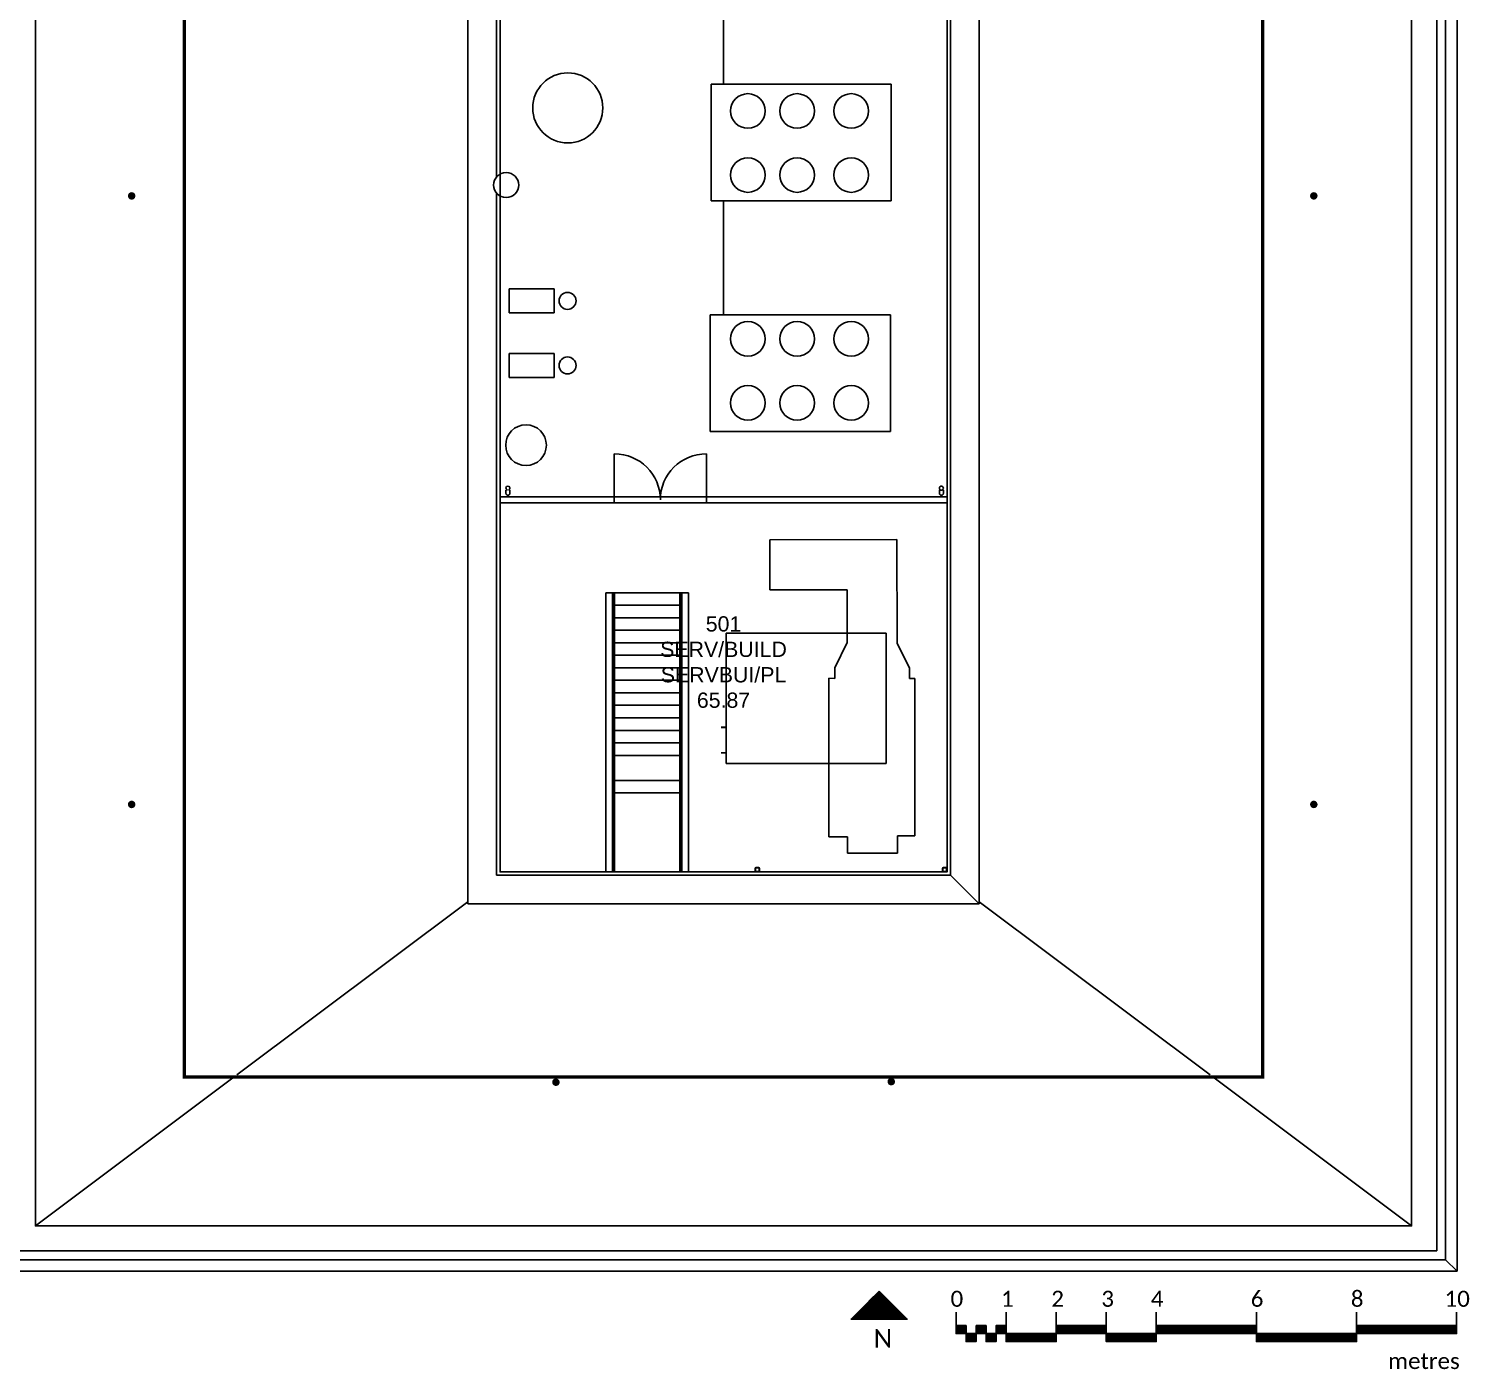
# Model space of a CAD drawing. Extents: x 7666 to 51033, y -178 to 56926.
# Drawn here: x 22253 to 51033, y -178 to 26605 of the extents above; entities that cross this region are included whole.
import ezdxf

# ---------------------------------------------------------------- set-up
doc = ezdxf.new("R2010")
doc.units = 0
doc.header["$LTSCALE"] = 2400
doc.header["$MEASUREMENT"] = 0
doc.linetypes.add('DASHED2', pattern=[0.375, 0.25, -0.125])
for name, color, linetype in [('A-Column__Concrete', 7, 'CONTINUOUS'), ('A-Door', 252, 'CONTINUOUS'), ('A-Equipment', 252, 'CONTINUOUS'), ('A-Fall Prev__Guard Rail', 170, 'CONTINUOUS'), ('A-Roof', 7, 'CONTINUOUS'), ('A-Scale-North', 7, 'CONTINUOUS'), ('A-Stairs', 7, 'CONTINUOUS'), ('A-Wall__Brick', 7, 'CONTINUOUS'), ('GROS$', 7, 'CONTINUOUS'), ('RM$', 7, 'CONTINUOUS'), ('RM$TXT', 4, 'CONTINUOUS')]:
    doc.layers.add(name, color=color, linetype=linetype)
doc.layers.add('A-Fall Prev__Anchor Point', color=7, linetype='CONTINUOUS', true_color=0xff1f1f)
doc.styles.add('Arial', font='arial.ttf')
doc.styles.add('ROMANT', font='ROMANS')

# ---------------------------------------------------------------- blocks, each defined once
blk = doc.blocks.new('A$C0be1a1f3')
at = {"layer": 'A-Scale-North'}
for p, q in [((0, -425), (0, 0)), ((1000, -584), (1000, 0)), ((0, -271), (5, -266)), ((0, -284), (18, -266)), ((0, -296), (30, -266)), ((0, -308), (42, -266)), ((0, -321), (55, -266)), ((0, -333), (67, -266)), ((0, -346), (80, -266)), ((0, -358), (92, -266)), ((0, -370), (104, -266)), ((0, -383), (117, -266)), ((0, -395), (129, -266)), ((0, -407), (141, -266)), ((0, -420), (154, -266)), ((7, -425), (166, -266)), ((19, -425), (179, -266)), ((32, -425), (191, -266)), ((44, -425), (200, -269)), ((57, -425), (200, -282)), ((400, -267), (401, -266)), ((400, -280), (414, -266)), ((400, -292), (426, -266)), ((400, -304), (438, -266)), ((400, -317), (451, -266)), ((400, -329), (463, -266)), ((400, -342), (476, -266)), ((400, -354), (488, -266)), ((400, -366), (500, -266)), ((400, -379), (513, -266)), ((400, -391), (525, -266)), ((400, -403), (537, -266)), ((400, -416), (550, -266)), ((403, -425), (562, -266)), ((415, -425), (575, -266)), ((428, -425), (587, -266)), ((440, -425), (599, -266)), ((453, -425), (600, -278)), ((800, -276), (810, -266)), ((800, -288), (822, -266)), ((800, -300), (834, -266)), ((800, -313), (847, -266)), ((800, -325), (859, -266)), ((800, -337), (872, -266)), ((800, -350), (884, -266)), ((800, -362), (896, -266)), ((800, -375), (909, -266)), ((800, -387), (921, -266)), ((800, -399), (933, -266)), ((800, -412), (946, -266)), ((800, -424), (958, -266)), ((811, -425), (971, -266)), ((824, -425), (983, -266)), ((836, -425), (995, -266)), ((849, -425), (1000, -274)), ((861, -425), (1000, -286)), ((2000, -584), (2000, 0)), ((2000, -276), (2010, -266)), ((2000, -288), (2022, -266)), ((2000, -301), (2035, -266)), ((2000, -313), (2047, -266)), ((2000, -325), (2059, -266)), ((2000, -338), (2072, -266)), ((2000, -350), (2084, -266)), ((2000, -363), (2097, -266)), ((2000, -375), (2109, -266)), ((2000, -387), (2121, -266)), ((2000, -400), (2134, -266)), ((2000, -412), (2146, -266)), ((2000, -424), (2158, -266)), ((2012, -425), (2171, -266)), ((2024, -425), (2183, -266)), ((2036, -425), (2196, -266)), ((2049, -425), (2208, -266)), ((2061, -425), (2220, -266)), ((2074, -425), (2233, -266)), ((2086, -425), (2245, -266)), ((2098, -425), (2257, -266)), ((2111, -425), (2270, -266)), ((2123, -425), (2282, -266)), ((2135, -425), (2295, -266)), ((2148, -425), (2307, -266)), ((2160, -425), (2319, -266)), ((2173, -425), (2332, -266)), ((2185, -425), (2344, -266)), ((2197, -425), (2356, -266)), ((2210, -425), (2369, -266)), ((2222, -425), (2381, -266)), ((2234, -425), (2394, -266)), ((2247, -425), (2406, -266)), ((2259, -425), (2418, -266)), ((2272, -425), (2431, -266)), ((2284, -425), (2443, -266)), ((2296, -425), (2455, -266)), ((2309, -425), (2468, -266)), ((2321, -425), (2480, -266)), ((2333, -425), (2493, -266)), ((2346, -425), (2505, -266)), ((2358, -425), (2517, -266)), ((2371, -425), (2530, -266)), ((2383, -425), (2542, -266)), ((2395, -425), (2554, -266)), ((2408, -425), (2567, -266)), ((2420, -425), (2579, -266)), ((2432, -425), (2592, -266)), ((2445, -425), (2604, -266)), ((2457, -425), (2616, -266)), ((2470, -425), (2629, -266)), ((2482, -425), (2641, -266)), ((2494, -425), (2653, -266)), ((2507, -425), (2666, -266)), ((2519, -425), (2678, -266)), ((2531, -425), (2691, -266)), ((2544, -425), (2703, -266)), ((2556, -425), (2715, -266)), ((2569, -425), (2728, -266)), ((2581, -425), (2740, -266)), ((2593, -425), (2752, -266)), ((2606, -425), (2765, -266)), ((2618, -425), (2777, -266)), ((2630, -425), (2790, -266)), ((2643, -425), (2802, -266)), ((2655, -425), (2814, -266)), ((2668, -425), (2827, -266)), ((2680, -425), (2839, -266)), ((2692, -425), (2851, -266)), ((2705, -425), (2864, -266)), ((2717, -425), (2876, -266)), ((2729, -425), (2889, -266)), ((2742, -425), (2901, -266)), ((2754, -425), (2913, -266)), ((2767, -425), (2926, -266)), ((2779, -425), (2938, -266)), ((2791, -425), (2950, -266)), ((2804, -425), (2963, -266)), ((2816, -425), (2975, -266)), ((2828, -425), (2988, -266)), ((2841, -425), (3000, -266)), ((2853, -425), (3000, -278)), ((3000, -584), (3000, 0)), ((4000, -584), (4000, 0)), ((4000, -268), (4002, -266)), ((4000, -281), (4015, -266)), ((4000, -293), (4027, -266)), ((4000, -305), (4039, -266)), ((4000, -318), (4052, -266)), ((4000, -330), (4064, -266)), ((4000, -342), (4076, -266)), ((4000, -355), (4089, -266)), ((4000, -367), (4101, -266)), ((4000, -380), (4114, -266)), ((4000, -392), (4126, -266)), ((4000, -404), (4138, -266)), ((4000, -417), (4151, -266)), ((4004, -425), (4163, -266)), ((4016, -425), (4175, -266)), ((4029, -425), (4188, -266)), ((4041, -425), (4200, -266)), ((4053, -425), (4213, -266)), ((4066, -425), (4225, -266)), ((4078, -425), (4237, -266)), ((4091, -425), (4250, -266)), ((4103, -425), (4262, -266)), ((4115, -425), (4274, -266)), ((4128, -425), (4287, -266)), ((4140, -425), (4299, -266)), ((4152, -425), (4312, -266)), ((4165, -425), (4324, -266)), ((4177, -425), (4336, -266)), ((4190, -425), (4349, -266)), ((4202, -425), (4361, -266)), ((4214, -425), (4373, -266)), ((4227, -425), (4386, -266)), ((4239, -425), (4398, -266)), ((4251, -425), (4411, -266)), ((4264, -425), (4423, -266)), ((4276, -425), (4435, -266)), ((4289, -425), (4448, -266)), ((4301, -425), (4460, -266)), ((4313, -425), (4472, -266)), ((4326, -425), (4485, -266)), ((4338, -425), (4497, -266)), ((4350, -425), (4510, -266)), ((4363, -425), (4522, -266)), ((4375, -425), (4534, -266)), ((4388, -425), (4547, -266)), ((4400, -425), (4559, -266)), ((4412, -425), (4571, -266)), ((4425, -425), (4584, -266)), ((4437, -425), (4596, -266)), ((4449, -425), (4609, -266)), ((4462, -425), (4621, -266)), ((4474, -425), (4633, -266)), ((4487, -425), (4646, -266)), ((4499, -425), (4658, -266)), ((4511, -425), (4670, -266)), ((4524, -425), (4683, -266)), ((4536, -425), (4695, -266)), ((4548, -425), (4708, -266)), ((4561, -425), (4720, -266)), ((4573, -425), (4732, -266)), ((4586, -425), (4745, -266)), ((4598, -425), (4757, -266)), ((4610, -425), (4769, -266)), ((4623, -425), (4782, -266)), ((4635, -425), (4794, -266)), ((4647, -425), (4807, -266)), ((4660, -425), (4819, -266)), ((4672, -425), (4831, -266)), ((4685, -425), (4844, -266)), ((4697, -425), (4856, -266)), ((4709, -425), (4868, -266)), ((4722, -425), (4881, -266)), ((4734, -425), (4893, -266)), ((4746, -425), (4906, -266)), ((4759, -425), (4918, -266)), ((4771, -425), (4930, -266)), ((4784, -425), (4943, -266)), ((4796, -425), (4955, -266)), ((4808, -425), (4967, -266)), ((4821, -425), (4980, -266)), ((4833, -425), (4992, -266)), ((4845, -425), (5005, -266)), ((4858, -425), (5017, -266)), ((4870, -425), (5029, -266)), ((4883, -425), (5042, -266)), ((4895, -425), (5054, -266)), ((4907, -425), (5066, -266)), ((4920, -425), (5079, -266)), ((4932, -425), (5091, -266)), ((4944, -425), (5104, -266)), ((4957, -425), (5116, -266)), ((4969, -425), (5128, -266)), ((4982, -425), (5141, -266)), ((4994, -425), (5153, -266)), ((5006, -425), (5165, -266)), ((5019, -425), (5178, -266)), ((5031, -425), (5190, -266)), ((5043, -425), (5203, -266)), ((5056, -425), (5215, -266)), ((5068, -425), (5227, -266)), ((5081, -425), (5240, -266)), ((5093, -425), (5252, -266)), ((5105, -425), (5264, -266)), ((5118, -425), (5277, -266)), ((5130, -425), (5289, -266)), ((5142, -425), (5302, -266)), ((5155, -425), (5314, -266)), ((5167, -425), (5326, -266)), ((5180, -425), (5339, -266)), ((5192, -425), (5351, -266)), ((5204, -425), (5363, -266)), ((5217, -425), (5376, -266)), ((5229, -425), (5388, -266)), ((5241, -425), (5401, -266)), ((5254, -425), (5413, -266)), ((5266, -425), (5425, -266)), ((5279, -425), (5438, -266)), ((5291, -425), (5450, -266)), ((5303, -425), (5462, -266)), ((5316, -425), (5475, -266)), ((5328, -425), (5487, -266)), ((5340, -425), (5500, -266)), ((5353, -425), (5512, -266)), ((5365, -425), (5524, -266)), ((5378, -425), (5537, -266)), ((5390, -425), (5549, -266)), ((5402, -425), (5561, -266)), ((5415, -425), (5574, -266)), ((5427, -425), (5586, -266)), ((5439, -425), (5599, -266)), ((5452, -425), (5611, -266)), ((5464, -425), (5623, -266)), ((5477, -425), (5636, -266)), ((5489, -425), (5648, -266)), ((5501, -425), (5660, -266)), ((5514, -425), (5673, -266)), ((5526, -425), (5685, -266)), ((5538, -425), (5698, -266)), ((5551, -425), (5710, -266)), ((5563, -425), (5722, -266)), ((5576, -425), (5735, -266)), ((5588, -425), (5747, -266)), ((5600, -425), (5759, -266)), ((5613, -425), (5772, -266)), ((5625, -425), (5784, -266)), ((5637, -425), (5797, -266)), ((5650, -425), (5809, -266)), ((5662, -425), (5821, -266)), ((5675, -425), (5834, -266)), ((5687, -425), (5846, -266)), ((5699, -425), (5858, -266)), ((5712, -425), (5871, -266)), ((5724, -425), (5883, -266)), ((5736, -425), (5896, -266)), ((5749, -425), (5908, -266)), ((5761, -425), (5920, -266)), ((5774, -425), (5933, -266)), ((5786, -425), (5945, -266)), ((5798, -425), (5957, -266)), ((5811, -425), (5970, -266)), ((5823, -425), (5982, -266)), ((5835, -425), (5995, -266)), ((5848, -425), (6000, -273)), ((5860, -425), (6000, -285)), ((6000, -584), (6000, 0)), ((8000, -584), (8000, 0)), ((8000, -277), (8012, -266)), ((8000, -290), (8024, -266)), ((8000, -302), (8036, -266)), ((8000, -315), (8049, -266)), ((8000, -327), (8061, -266)), ((8000, -339), (8073, -266)), ((8000, -352), (8086, -266)), ((8000, -364), (8098, -266)), ((8000, -376), (8111, -266)), ((8000, -389), (8123, -266)), ((8000, -401), (8135, -266)), ((8000, -414), (8148, -266)), ((8001, -425), (8160, -266)), ((8013, -425), (8172, -266)), ((8026, -425), (8185, -266)), ((8038, -425), (8197, -266)), ((8050, -425), (8210, -266)), ((8063, -425), (8222, -266)), ((8075, -425), (8234, -266)), ((8088, -425), (8247, -266)), ((8100, -425), (8259, -266)), ((8112, -425), (8271, -266)), ((8125, -425), (8284, -266)), ((8137, -425), (8296, -266)), ((8149, -425), (8309, -266)), ((8162, -425), (8321, -266)), ((8174, -425), (8333, -266)), ((8187, -425), (8346, -266)), ((8199, -425), (8358, -266)), ((8211, -425), (8370, -266)), ((8224, -425), (8383, -266)), ((8236, -425), (8395, -266)), ((8248, -425), (8408, -266)), ((8261, -425), (8420, -266)), ((8273, -425), (8432, -266)), ((8286, -425), (8445, -266)), ((8298, -425), (8457, -266)), ((8310, -425), (8469, -266)), ((8323, -425), (8482, -266)), ((8335, -425), (8494, -266)), ((8347, -425), (8507, -266)), ((8360, -425), (8519, -266)), ((8372, -425), (8531, -266)), ((8385, -425), (8544, -266)), ((8397, -425), (8556, -266)), ((8409, -425), (8568, -266)), ((8422, -425), (8581, -266)), ((8434, -425), (8593, -266)), ((8446, -425), (8606, -266)), ((8459, -425), (8618, -266)), ((8471, -425), (8630, -266)), ((8484, -425), (8643, -266)), ((8496, -425), (8655, -266)), ((8508, -425), (8667, -266)), ((8521, -425), (8680, -266)), ((8533, -425), (8692, -266)), ((8545, -425), (8704, -266)), ((8558, -425), (8717, -266)), ((8570, -425), (8729, -266)), ((8582, -425), (8742, -266)), ((8595, -425), (8754, -266)), ((8607, -425), (8766, -266)), ((8620, -425), (8779, -266)), ((8632, -425), (8791, -266)), ((8644, -425), (8803, -266)), ((8657, -425), (8816, -266)), ((8669, -425), (8828, -266)), ((8681, -425), (8841, -266)), ((8694, -425), (8853, -266)), ((8706, -425), (8865, -266)), ((8719, -425), (8878, -266)), ((8731, -425), (8890, -266)), ((8743, -425), (8902, -266)), ((8756, -425), (8915, -266)), ((8768, -425), (8927, -266)), ((8780, -425), (8940, -266)), ((8793, -425), (8952, -266)), ((8805, -425), (8964, -266)), ((8818, -425), (8977, -266)), ((8830, -425), (8989, -266)), ((8842, -425), (9001, -266)), ((8855, -425), (9014, -266)), ((8867, -425), (9026, -266)), ((8879, -425), (9039, -266)), ((8892, -425), (9051, -266)), ((8904, -425), (9063, -266)), ((8917, -425), (9076, -266)), ((8929, -425), (9088, -266)), ((8941, -425), (9100, -266)), ((8954, -425), (9113, -266)), ((8966, -425), (9125, -266)), ((8978, -425), (9138, -266)), ((8991, -425), (9150, -266)), ((9003, -425), (9162, -266)), ((9016, -425), (9175, -266)), ((9028, -425), (9187, -266)), ((9040, -425), (9199, -266)), ((9053, -425), (9212, -266)), ((9065, -425), (9224, -266)), ((9077, -425), (9237, -266)), ((9090, -425), (9249, -266)), ((9102, -425), (9261, -266)), ((9115, -425), (9274, -266)), ((9127, -425), (9286, -266)), ((9139, -425), (9298, -266)), ((9152, -425), (9311, -266)), ((9164, -425), (9323, -266)), ((9176, -425), (9336, -266)), ((9189, -425), (9348, -266)), ((9201, -425), (9360, -266)), ((9214, -425), (9373, -266)), ((9226, -425), (9385, -266)), ((9238, -425), (9397, -266)), ((9251, -425), (9410, -266)), ((9263, -425), (9422, -266)), ((9275, -425), (9435, -266)), ((9288, -425), (9447, -266)), ((9300, -425), (9459, -266)), ((9313, -425), (9472, -266)), ((9325, -425), (9484, -266)), ((9337, -425), (9496, -266)), ((9350, -425), (9509, -266)), ((9362, -425), (9521, -266)), ((9374, -425), (9534, -266)), ((9387, -425), (9546, -266)), ((9399, -425), (9558, -266)), ((9412, -425), (9571, -266)), ((9424, -425), (9583, -266)), ((9436, -425), (9595, -266)), ((9449, -425), (9608, -266)), ((9461, -425), (9620, -266)), ((9473, -425), (9633, -266)), ((9486, -425), (9645, -266)), ((9498, -425), (9657, -266)), ((9511, -425), (9670, -266)), ((9523, -425), (9682, -266)), ((9535, -425), (9694, -266)), ((9548, -425), (9707, -266)), ((9560, -425), (9719, -266)), ((9572, -425), (9732, -266)), ((9585, -425), (9744, -266)), ((9597, -425), (9756, -266)), ((9610, -425), (9769, -266)), ((9622, -425), (9781, -266)), ((9634, -425), (9793, -266)), ((9647, -425), (9806, -266)), ((9659, -425), (9818, -266)), ((9671, -425), (9831, -266)), ((9684, -425), (9843, -266)), ((9696, -425), (9855, -266)), ((9709, -425), (9868, -266)), ((9721, -425), (9880, -266)), ((9733, -425), (9892, -266)), ((9746, -425), (9905, -266)), ((9758, -425), (9917, -266)), ((9770, -425), (9930, -266)), ((9783, -425), (9942, -266)), ((9795, -425), (9954, -266)), ((9808, -425), (9967, -266)), ((9820, -425), (9979, -266)), ((9832, -425), (9991, -266)), ((9845, -425), (10000, -270)), ((9857, -425), (10000, -282)), ((10000, -425), (10000, 0)), ((69, -425), (200, -294)), ((81, -425), (200, -306)), ((94, -425), (200, -319)), ((106, -425), (200, -331)), ((118, -425), (200, -344)), ((131, -425), (200, -356)), ((143, -425), (200, -368)), ((156, -425), (200, -381)), ((168, -425), (200, -393)), ((180, -425), (200, -405)), ((193, -425), (200, -418)), ((200, -430), (205, -425)), ((200, -443), (217, -425)), ((200, -455), (230, -425)), ((200, -467), (242, -425)), ((200, -480), (255, -425)), ((200, -492), (267, -425)), ((200, -504), (279, -425)), ((200, -517), (292, -425)), ((200, -529), (304, -425)), ((200, -542), (316, -425)), ((200, -554), (329, -425)), ((200, -566), (341, -425)), ((200, -579), (354, -425)), ((207, -584), (366, -425)), ((219, -584), (378, -425)), ((232, -584), (391, -425)), ((244, -584), (400, -428)), ((256, -584), (400, -440)), ((269, -584), (400, -453)), ((281, -584), (400, -465)), ((293, -584), (400, -478)), ((306, -584), (400, -490)), ((318, -584), (400, -502)), ((331, -584), (400, -515)), ((343, -584), (400, -527)), ((355, -584), (400, -539)), ((368, -584), (400, -552)), ((380, -584), (400, -564)), ((465, -425), (600, -290)), ((477, -425), (600, -302)), ((490, -425), (600, -315)), ((502, -425), (600, -327)), ((514, -425), (600, -339)), ((527, -425), (600, -352)), ((539, -425), (600, -364)), ((552, -425), (600, -377)), ((564, -425), (600, -389)), ((576, -425), (600, -401)), ((589, -425), (600, -414)), ((600, -426), (601, -425)), ((600, -438), (613, -425)), ((600, -451), (626, -425)), ((600, -463), (638, -425)), ((600, -476), (651, -425)), ((600, -488), (663, -425)), ((600, -500), (675, -425)), ((600, -513), (688, -425)), ((600, -525), (700, -425)), ((600, -537), (712, -425)), ((600, -550), (725, -425)), ((600, -562), (737, -425)), ((600, -575), (750, -425)), ((603, -584), (762, -425)), ((615, -584), (774, -425)), ((628, -584), (787, -425)), ((640, -584), (799, -425)), ((652, -584), (800, -436)), ((665, -584), (800, -449)), ((677, -584), (800, -461)), ((689, -584), (800, -474)), ((702, -584), (800, -486)), ((714, -584), (800, -498)), ((727, -584), (800, -511)), ((739, -584), (800, -523)), ((751, -584), (800, -535)), ((764, -584), (800, -548)), ((776, -584), (800, -560)), ((788, -584), (800, -573)), ((873, -425), (1000, -298)), ((886, -425), (1000, -311)), ((898, -425), (1000, -323)), ((910, -425), (1000, -335)), ((923, -425), (1000, -348)), ((935, -425), (1000, -360)), ((948, -425), (1000, -373)), ((960, -425), (1000, -385)), ((972, -425), (1000, -397)), ((985, -425), (1000, -410)), ((997, -425), (1000, -422)), ((1000, -434), (1009, -425)), ((1000, -447), (1022, -425)), ((1000, -459), (1034, -425)), ((1000, -472), (1047, -425)), ((1000, -484), (1059, -425)), ((1000, -496), (1071, -425)), ((1000, -509), (1084, -425)), ((1000, -521), (1096, -425)), ((1000, -533), (1108, -425)), ((1000, -546), (1121, -425)), ((1000, -558), (1133, -425)), ((1000, -571), (1146, -425)), ((1000, -583), (1158, -425)), ((1011, -584), (1170, -425)), ((1023, -584), (1183, -425)), ((1036, -584), (1195, -425)), ((1048, -584), (1207, -425)), ((1061, -584), (1220, -425)), ((1073, -584), (1232, -425)), ((1085, -584), (1244, -425)), ((1098, -584), (1257, -425)), ((1110, -584), (1269, -425)), ((1122, -584), (1282, -425)), ((1135, -584), (1294, -425)), ((1147, -584), (1306, -425)), ((1160, -584), (1319, -425)), ((1172, -584), (1331, -425)), ((1184, -584), (1343, -425)), ((1197, -584), (1356, -425)), ((1209, -584), (1368, -425)), ((1221, -584), (1381, -425)), ((1234, -584), (1393, -425)), ((1246, -584), (1405, -425)), ((1259, -584), (1418, -425)), ((1271, -584), (1430, -425)), ((1283, -584), (1442, -425)), ((1296, -584), (1455, -425)), ((1308, -584), (1467, -425)), ((1320, -584), (1480, -425)), ((1333, -584), (1492, -425)), ((1345, -584), (1504, -425)), ((1358, -584), (1517, -425)), ((1370, -584), (1529, -425)), ((1382, -584), (1541, -425)), ((1395, -584), (1554, -425)), ((1407, -584), (1566, -425)), ((1419, -584), (1579, -425)), ((1432, -584), (1591, -425)), ((1444, -584), (1603, -425)), ((1457, -584), (1616, -425)), ((1469, -584), (1628, -425)), ((1481, -584), (1640, -425)), ((1494, -584), (1653, -425)), ((1506, -584), (1665, -425)), ((1518, -584), (1678, -425)), ((1531, -584), (1690, -425)), ((1543, -584), (1702, -425)), ((1556, -584), (1715, -425)), ((1568, -584), (1727, -425)), ((1580, -584), (1739, -425)), ((1593, -584), (1752, -425)), ((1605, -584), (1764, -425)), ((1617, -584), (1777, -425)), ((1630, -584), (1789, -425)), ((1642, -584), (1801, -425)), ((1655, -584), (1814, -425)), ((1667, -584), (1826, -425)), ((1679, -584), (1838, -425)), ((1692, -584), (1851, -425)), ((1704, -584), (1863, -425)), ((1716, -584), (1876, -425)), ((1729, -584), (1888, -425)), ((1741, -584), (1900, -425)), ((1754, -584), (1913, -425)), ((1766, -584), (1925, -425)), ((1778, -584), (1937, -425)), ((1791, -584), (1950, -425)), ((1803, -584), (1962, -425)), ((1815, -584), (1975, -425)), ((1828, -584), (1987, -425)), ((1840, -584), (1999, -425)), ((1853, -584), (2000, -437)), ((1865, -584), (2000, -449)), ((1877, -584), (2000, -462)), ((1890, -584), (2000, -474)), ((1902, -584), (2000, -486)), ((1914, -584), (2000, -499)), ((1927, -584), (2000, -511)), ((1939, -584), (2000, -523)), ((1952, -584), (2000, -536)), ((1964, -584), (2000, -548)), ((1976, -584), (2000, -561)), ((1989, -584), (2000, -573)), ((2866, -425), (3000, -291)), ((2878, -425), (3000, -303)), ((2890, -425), (3000, -315)), ((2903, -425), (3000, -328)), ((2915, -425), (3000, -340)), ((2927, -425), (3000, -352)), ((2940, -425), (3000, -365)), ((2952, -425), (3000, -377)), ((2965, -425), (3000, -390)), ((2977, -425), (3000, -402)), ((2989, -425), (3000, -414)), ((3000, -427), (3002, -425)), ((3000, -439), (3014, -425)), ((3000, -451), (3026, -425)), ((3000, -464), (3039, -425)), ((3000, -476), (3051, -425)), ((3000, -489), (3064, -425)), ((3000, -501), (3076, -425)), ((3000, -513), (3088, -425)), ((3000, -526), (3101, -425)), ((3000, -538), (3113, -425)), ((3000, -550), (3125, -425)), ((3000, -563), (3138, -425)), ((3000, -575), (3150, -425)), ((3003, -584), (3163, -425)), ((3016, -584), (3175, -425)), ((3028, -584), (3187, -425)), ((3041, -584), (3200, -425)), ((3053, -584), (3212, -425)), ((3065, -584), (3224, -425)), ((3078, -584), (3237, -425)), ((3090, -584), (3249, -425)), ((3102, -584), (3262, -425)), ((3115, -584), (3274, -425)), ((3127, -584), (3286, -425)), ((3140, -584), (3299, -425)), ((3152, -584), (3311, -425)), ((3164, -584), (3323, -425)), ((3177, -584), (3336, -425)), ((3189, -584), (3348, -425)), ((3201, -584), (3361, -425)), ((3214, -584), (3373, -425)), ((3226, -584), (3385, -425)), ((3239, -584), (3398, -425)), ((3251, -584), (3410, -425)), ((3263, -584), (3422, -425)), ((3276, -584), (3435, -425)), ((3288, -584), (3447, -425)), ((3300, -584), (3460, -425)), ((3313, -584), (3472, -425)), ((3325, -584), (3484, -425)), ((3338, -584), (3497, -425)), ((3350, -584), (3509, -425)), ((3362, -584), (3521, -425)), ((3375, -584), (3534, -425)), ((3387, -584), (3546, -425)), ((3399, -584), (3559, -425)), ((3412, -584), (3571, -425)), ((3424, -584), (3583, -425)), ((3437, -584), (3596, -425)), ((3449, -584), (3608, -425)), ((3461, -584), (3620, -425)), ((3474, -584), (3633, -425)), ((3486, -584), (3645, -425)), ((3498, -584), (3657, -425)), ((3511, -584), (3670, -425)), ((3523, -584), (3682, -425)), ((3535, -584), (3695, -425)), ((3548, -584), (3707, -425)), ((3560, -584), (3719, -425)), ((3573, -584), (3732, -425)), ((3585, -584), (3744, -425)), ((3597, -584), (3756, -425)), ((3610, -584), (3769, -425)), ((3622, -584), (3781, -425)), ((3634, -584), (3794, -425)), ((3647, -584), (3806, -425)), ((3659, -584), (3818, -425)), ((3672, -584), (3831, -425)), ((3684, -584), (3843, -425)), ((3696, -584), (3855, -425)), ((3709, -584), (3868, -425)), ((3721, -584), (3880, -425)), ((3733, -584), (3893, -425)), ((3746, -584), (3905, -425)), ((3758, -584), (3917, -425)), ((3771, -584), (3930, -425)), ((3783, -584), (3942, -425)), ((3795, -584), (3954, -425)), ((3808, -584), (3967, -425)), ((3820, -584), (3979, -425)), ((3832, -584), (3992, -425)), ((3845, -584), (4000, -429)), ((3857, -584), (4000, -441)), ((3870, -584), (4000, -454)), ((3882, -584), (4000, -466)), ((3894, -584), (4000, -479)), ((3907, -584), (4000, -491)), ((3919, -584), (4000, -503)), ((3931, -584), (4000, -516)), ((3944, -584), (4000, -528)), ((3956, -584), (4000, -540)), ((3969, -584), (4000, -553)), ((3981, -584), (4000, -565)), ((5873, -425), (6000, -298)), ((5885, -425), (6000, -310)), ((5897, -425), (6000, -322)), ((5910, -425), (6000, -335)), ((5922, -425), (6000, -347)), ((5934, -425), (6000, -359)), ((5947, -425), (6000, -372)), ((5959, -425), (6000, -384)), ((5972, -425), (6000, -397)), ((5984, -425), (6000, -409)), ((5996, -425), (6000, -421)), ((6000, -434), (6009, -425)), ((6000, -446), (6021, -425)), ((6000, -458), (6033, -425)), ((6000, -471), (6046, -425)), ((6000, -483), (6058, -425)), ((6000, -496), (6070, -425)), ((6000, -508), (6083, -425)), ((6000, -520), (6095, -425)), ((6000, -533), (6108, -425)), ((6000, -545), (6120, -425)), ((6000, -557), (6132, -425)), ((6000, -570), (6145, -425)), ((6000, -582), (6157, -425)), ((6010, -584), (6169, -425)), ((6023, -584), (6182, -425)), ((6035, -584), (6194, -425)), ((6047, -584), (6207, -425)), ((6060, -584), (6219, -425)), ((6072, -584), (6231, -425)), ((6085, -584), (6244, -425)), ((6097, -584), (6256, -425)), ((6109, -584), (6268, -425)), ((6122, -584), (6281, -425)), ((6134, -584), (6293, -425)), ((6146, -584), (6306, -425)), ((6159, -584), (6318, -425)), ((6171, -584), (6330, -425)), ((6184, -584), (6343, -425)), ((6196, -584), (6355, -425)), ((6208, -584), (6367, -425)), ((6221, -584), (6380, -425)), ((6233, -584), (6392, -425)), ((6245, -584), (6405, -425)), ((6258, -584), (6417, -425)), ((6270, -584), (6429, -425)), ((6283, -584), (6442, -425)), ((6295, -584), (6454, -425)), ((6307, -584), (6466, -425)), ((6320, -584), (6479, -425)), ((6332, -584), (6491, -425)), ((6344, -584), (6504, -425)), ((6357, -584), (6516, -425)), ((6369, -584), (6528, -425)), ((6382, -584), (6541, -425)), ((6394, -584), (6553, -425)), ((6406, -584), (6565, -425)), ((6419, -584), (6578, -425)), ((6431, -584), (6590, -425)), ((6443, -584), (6603, -425)), ((6456, -584), (6615, -425)), ((6468, -584), (6627, -425)), ((6481, -584), (6640, -425)), ((6493, -584), (6652, -425)), ((6505, -584), (6664, -425)), ((6518, -584), (6677, -425)), ((6530, -584), (6689, -425)), ((6542, -584), (6702, -425)), ((6555, -584), (6714, -425)), ((6567, -584), (6726, -425)), ((6580, -584), (6739, -425)), ((6592, -584), (6751, -425)), ((6604, -584), (6763, -425)), ((6617, -584), (6776, -425)), ((6629, -584), (6788, -425)), ((6641, -584), (6801, -425)), ((6654, -584), (6813, -425)), ((6666, -584), (6825, -425)), ((6679, -584), (6838, -425)), ((6691, -584), (6850, -425)), ((6703, -584), (6862, -425)), ((6716, -584), (6875, -425)), ((6728, -584), (6887, -425)), ((6740, -584), (6900, -425)), ((6753, -584), (6912, -425)), ((6765, -584), (6924, -425)), ((6778, -584), (6937, -425)), ((6790, -584), (6949, -425)), ((6802, -584), (6961, -425)), ((6815, -584), (6974, -425)), ((6827, -584), (6986, -425)), ((6839, -584), (6999, -425)), ((6852, -584), (7011, -425)), ((6864, -584), (7023, -425)), ((6877, -584), (7036, -425)), ((6889, -584), (7048, -425)), ((6901, -584), (7060, -425)), ((6914, -584), (7073, -425)), ((6926, -584), (7085, -425)), ((6938, -584), (7098, -425)), ((6951, -584), (7110, -425)), ((6963, -584), (7122, -425)), ((6976, -584), (7135, -425)), ((6988, -584), (7147, -425)), ((7000, -584), (7159, -425)), ((7013, -584), (7172, -425)), ((7025, -584), (7184, -425)), ((7037, -584), (7197, -425)), ((7050, -584), (7209, -425)), ((7062, -584), (7221, -425)), ((7075, -584), (7234, -425)), ((7087, -584), (7246, -425)), ((7099, -584), (7258, -425)), ((7112, -584), (7271, -425)), ((7124, -584), (7283, -425)), ((7136, -584), (7296, -425)), ((7149, -584), (7308, -425)), ((7161, -584), (7320, -425)), ((7174, -584), (7333, -425)), ((7186, -584), (7345, -425)), ((7198, -584), (7357, -425)), ((7211, -584), (7370, -425)), ((7223, -584), (7382, -425)), ((7235, -584), (7395, -425)), ((7248, -584), (7407, -425)), ((7260, -584), (7419, -425)), ((7273, -584), (7432, -425)), ((7285, -584), (7444, -425)), ((7297, -584), (7456, -425)), ((7310, -584), (7469, -425)), ((7322, -584), (7481, -425)), ((7334, -584), (7494, -425)), ((7347, -584), (7506, -425)), ((7359, -584), (7518, -425)), ((7372, -584), (7531, -425)), ((7384, -584), (7543, -425)), ((7396, -584), (7555, -425)), ((7409, -584), (7568, -425)), ((7421, -584), (7580, -425)), ((7433, -584), (7593, -425)), ((7446, -584), (7605, -425)), ((7458, -584), (7617, -425)), ((7471, -584), (7630, -425)), ((7483, -584), (7642, -425)), ((7495, -584), (7654, -425)), ((7508, -584), (7667, -425)), ((7520, -584), (7679, -425)), ((7532, -584), (7692, -425)), ((7545, -584), (7704, -425)), ((7557, -584), (7716, -425)), ((7570, -584), (7729, -425)), ((7582, -584), (7741, -425)), ((7594, -584), (7753, -425)), ((7607, -584), (7766, -425)), ((7619, -584), (7778, -425)), ((7631, -584), (7791, -425)), ((7644, -584), (7803, -425)), ((7656, -584), (7815, -425)), ((7669, -584), (7828, -425)), ((7681, -584), (7840, -425)), ((7693, -584), (7852, -425)), ((7706, -584), (7865, -425)), ((7718, -584), (7877, -425)), ((7730, -584), (7890, -425)), ((7743, -584), (7902, -425)), ((7755, -584), (7914, -425)), ((7768, -584), (7927, -425)), ((7780, -584), (7939, -425)), ((7792, -584), (7951, -425)), ((7805, -584), (7964, -425)), ((7817, -584), (7976, -425)), ((7829, -584), (7989, -425)), ((7842, -584), (8000, -426)), ((7854, -584), (8000, -438)), ((7867, -584), (8000, -451)), ((7879, -584), (8000, -463)), ((7891, -584), (8000, -475)), ((7904, -584), (8000, -488)), ((7916, -584), (8000, -500)), ((7928, -584), (8000, -513)), ((7941, -584), (8000, -525)), ((7953, -584), (8000, -537)), ((7966, -584), (8000, -550)), ((7978, -584), (8000, -562)), ((7990, -584), (8000, -574)), ((9869, -425), (10000, -295)), ((9882, -425), (10000, -307)), ((9894, -425), (10000, -319)), ((9907, -425), (10000, -332)), ((9919, -425), (10000, -344)), ((9931, -425), (10000, -356)), ((9944, -425), (10000, -369)), ((9956, -425), (10000, -381)), ((9968, -425), (10000, -394)), ((9981, -425), (10000, -406)), ((9993, -425), (10000, -418)), ((392, -584), (400, -577)), ((3993, -584), (4000, -578))]:
    blk.add_line(p, q, dxfattribs=at)
for points in [[(0, -266), (200, -266), (200, -425), (0, -425)], [(400, -266), (600, -266), (600, -425), (400, -425)], [(800, -266), (1000, -266), (1000, -425), (800, -425)], [(2000, -266), (3000, -266), (3000, -425), (2000, -425)], [(4000, -266), (6000, -266), (6000, -425), (4000, -425)], [(8000, -266), (10000, -266), (10000, -425), (8000, -425)], [(200, -425), (400, -425), (400, -584), (200, -584)], [(600, -425), (800, -425), (800, -584), (600, -584)], [(1000, -425), (2000, -425), (2000, -584), (1000, -584)], [(3000, -425), (4000, -425), (4000, -584), (3000, -584)], [(6000, -425), (8000, -425), (8000, -584), (6000, -584)]]:
    blk.add_lwpolyline(points, close=True, dxfattribs=at)
blk = doc.blocks.new('A$C40C96BB1')
at = {"layer": 'A-Scale-North'}
for p, q in [((6, 0), (563, 557)), ((13, 0), (567, 553)), ((21, 0), (570, 550)), ((28, 0), (574, 546)), ((35, 0), (578, 543)), ((42, 0), (581, 539)), ((49, 0), (585, 536)), ((56, 0), (588, 532)), ((63, 0), (592, 529)), ((70, 0), (595, 525)), ((77, 0), (599, 522)), ((84, 0), (602, 518)), ((91, 0), (606, 515)), ((98, 0), (609, 511)), ((105, 0), (613, 508)), ((112, 0), (616, 504)), ((120, 0), (620, 500)), ((127, 0), (624, 497)), ((134, 0), (627, 493)), ((141, 0), (631, 490)), ((148, 0), (634, 486)), ((155, 0), (638, 483)), ((162, 0), (641, 479)), ((169, 0), (645, 476)), ((176, 0), (648, 472)), ((183, 0), (652, 469)), ((190, 0), (655, 465)), ((197, 0), (659, 462)), ((204, 0), (662, 458)), ((211, 0), (666, 455)), ((219, 0), (670, 451)), ((226, 0), (673, 447)), ((233, 0), (677, 444)), ((240, 0), (680, 440)), ((247, 0), (684, 437)), ((254, 0), (687, 433)), ((261, 0), (691, 430)), ((268, 0), (694, 426)), ((275, 0), (698, 423)), ((282, 0), (701, 419)), ((289, 0), (705, 416)), ((296, 0), (708, 412)), ((303, 0), (712, 409)), ((310, 0), (716, 405)), ((317, 0), (719, 402)), ((325, 0), (723, 398)), ((332, 0), (726, 395)), ((339, 0), (730, 391)), ((346, 0), (733, 387)), ((353, 0), (737, 384)), ((357, 358), (560, 561)), ((360, 0), (740, 380)), ((367, 0), (744, 377)), ((374, 0), (747, 373)), ((381, 0), (751, 370)), ((388, 0), (754, 366)), ((395, 0), (758, 363)), ((402, 0), (762, 359)), ((409, 0), (765, 356)), ((416, 0), (769, 352)), ((424, 0), (772, 349)), ((431, 0), (776, 345)), ((438, 0), (779, 342)), ((445, 0), (783, 338)), ((452, 0), (786, 334)), ((459, 0), (790, 331)), ((466, 0), (793, 327)), ((473, 0), (797, 324)), ((480, 0), (800, 320)), ((487, 0), (804, 317)), ((494, 0), (808, 313)), ((501, 0), (811, 310)), ((508, 0), (815, 306)), ((515, 0), (818, 303)), ((523, 0), (822, 299)), ((530, 0), (825, 296)), ((537, 0), (829, 292)), ((544, 0), (832, 289)), ((551, 0), (836, 285)), ((558, 0), (839, 281)), ((565, 0), (843, 278)), ((572, 0), (846, 274)), ((579, 0), (850, 271)), ((586, 0), (854, 267)), ((593, 0), (857, 264)), ((600, 0), (861, 260)), ((607, 0), (864, 257)), ((614, 0), (868, 253)), ((622, 0), (871, 250)), ((629, 0), (875, 246)), ((636, 0), (878, 243)), ((643, 0), (882, 239)), ((650, 0), (885, 236)), ((657, 0), (889, 232)), ((664, 0), (892, 229)), ((671, 0), (896, 225)), ((678, 0), (900, 221)), ((685, 0), (903, 218)), ((692, 0), (907, 214)), ((699, 0), (910, 211)), ((706, 0), (914, 207)), ((713, 0), (917, 204)), ((721, 0), (921, 200)), ((728, 0), (924, 197)), ((735, 0), (928, 193)), ((742, 0), (931, 190)), ((749, 0), (935, 186)), ((756, 0), (938, 183)), ((763, 0), (942, 179)), ((770, 0), (946, 176)), ((777, 0), (949, 172)), ((784, 0), (953, 168)), ((791, 0), (956, 165)), ((798, 0), (960, 161)), ((805, 0), (963, 158)), ((812, 0), (967, 154)), ((820, 0), (970, 151)), ((827, 0), (974, 147)), ((834, 0), (977, 144)), ((841, 0), (981, 140)), ((848, 0), (984, 137)), ((855, 0), (988, 133)), ((862, 0), (992, 130)), ((869, 0), (995, 126)), ((876, 0), (999, 123)), ((883, 0), (1002, 119)), ((890, 0), (1006, 115)), ((897, 0), (1009, 112)), ((904, 0), (1013, 108)), ((911, 0), (1016, 105)), ((919, 0), (1020, 101)), ((926, 0), (1023, 98)), ((933, 0), (1027, 94)), ((940, 0), (1031, 91)), ((947, 0), (1034, 87)), ((954, 0), (1038, 84)), ((961, 0), (1041, 80)), ((968, 0), (1045, 77)), ((975, 0), (1048, 73)), ((982, 0), (1052, 70)), ((989, 0), (1055, 66)), ((996, 0), (1059, 62)), ((1003, 0), (1062, 59)), ((1010, 0), (1066, 55)), ((1018, 0), (1069, 52)), ((1025, 0), (1073, 48)), ((1032, 0), (1077, 45)), ((1039, 0), (1080, 41)), ((1046, 0), (1084, 38)), ((1053, 0), (1087, 34)), ((1060, 0), (1091, 31)), ((1067, 0), (1094, 27)), ((1074, 0), (1098, 24)), ((1081, 0), (1101, 20)), ((1088, 0), (1105, 17)), ((1095, 0), (1108, 13)), ((1102, 0), (1112, 10)), ((1109, 0), (1115, 6)), ((1117, 0), (1119, 2))]:
    blk.add_line(p, q, dxfattribs=at)
at = {"layer": 'A-Scale-North', "flags": 128}
blk.add_lwpolyline([(560, 561), (0, 0), (561, 0), (1121, 0)], close=True, dxfattribs=at)

msp = doc.modelspace()

# ---------------------------------------------------------------- hatches: boundary and pattern name
at = {"layer": 'A-Fall Prev__Anchor Point'}
for points in [[(24383, 23266), (24380, 23285), (24373, 23304), (24361, 23319), (24346, 23331), (24327, 23339), (24308, 23341), (24289, 23339), (24271, 23331), (24255, 23319), (24243, 23304), (24236, 23285), (24233, 23266), (24236, 23247), (24243, 23229), (24255, 23213), (24271, 23201), (24289, 23194), (24308, 23191), (24327, 23194), (24346, 23201), (24361, 23213), (24373, 23229), (24380, 23247)], [(48003, 23266), (48000, 23285), (47993, 23304), (47981, 23319), (47966, 23331), (47947, 23339), (47928, 23341), (47909, 23339), (47891, 23331), (47875, 23319), (47863, 23304), (47856, 23285), (47853, 23266), (47856, 23247), (47863, 23229), (47875, 23213), (47891, 23201), (47909, 23194), (47928, 23191), (47947, 23194), (47966, 23201), (47984, 23217), (47993, 23229), (48000, 23247)], [(24383, 11106), (24380, 11125), (24373, 11144), (24361, 11159), (24346, 11171), (24327, 11179), (24308, 11181), (24289, 11179), (24271, 11171), (24255, 11159), (24243, 11144), (24235, 11124), (24233, 11106), (24236, 11087), (24243, 11069), (24255, 11053), (24271, 11041), (24289, 11034), (24308, 11031), (24330, 11035), (24346, 11041), (24361, 11053), (24373, 11069), (24380, 11087)], [(48003, 11106), (48000, 11125), (47993, 11144), (47981, 11159), (47966, 11171), (47947, 11179), (47928, 11181), (47909, 11179), (47891, 11171), (47875, 11159), (47863, 11144), (47856, 11125), (47853, 11106), (47856, 11087), (47863, 11069), (47875, 11053), (47891, 11041), (47909, 11034), (47928, 11031), (47947, 11034), (47966, 11041), (47984, 11057), (47993, 11069), (48000, 11087)], [(32860, 5556), (32857, 5575), (32850, 5593), (32838, 5609), (32822, 5621), (32804, 5628), (32785, 5631), (32766, 5628), (32747, 5621), (32732, 5609), (32720, 5593), (32712, 5575), (32710, 5556), (32712, 5537), (32720, 5518), (32732, 5503), (32754, 5488), (32766, 5484), (32785, 5481), (32804, 5484), (32822, 5491), (32838, 5503), (32850, 5518), (32857, 5537)], [(39560, 5567), (39557, 5587), (39550, 5605), (39532, 5624), (39518, 5634), (39504, 5640), (39485, 5642), (39465, 5640), (39446, 5631), (39431, 5620), (39420, 5605), (39412, 5587), (39410, 5567), (39412, 5548), (39420, 5530), (39432, 5514), (39447, 5502), (39465, 5495), (39485, 5492), (39504, 5495), (39522, 5502), (39538, 5514), (39550, 5530), (39557, 5548)]]:
    msp.add_hatch(color=256, dxfattribs=at).paths.add_polyline_path(points)

# ---------------------------------------------------------------- linework, layer by layer
at = {"layer": 'A-Column__Concrete'}
for p, q in [((31787, 17385), (31787, 17326)), ((31867, 17326), (31867, 17385)), ((40447, 17385), (40447, 17326)), ((40527, 17326), (40527, 17385)), ((36765, 9779), (36765, 9824)), ((36774, 9824), (36774, 9779)), ((36788, 9847), (36833, 9847)), ((36833, 9838), (36788, 9838)), ((36846, 9779), (36846, 9824)), ((36855, 9824), (36855, 9779)), ((40509, 9779), (40509, 9824)), ((40518, 9824), (40518, 9779)), ((40532, 9847), (40577, 9847)), ((40577, 9838), (40532, 9838)), ((40590, 9779), (40590, 9824)), ((40599, 9824), (40599, 9779)), ((36788, 9766), (36833, 9766)), ((36833, 9757), (36788, 9757)), ((40532, 9766), (40577, 9766)), ((40577, 9757), (40532, 9757))]:
    msp.add_line(p, q, dxfattribs=at)
for centre, radius, start, end in [((31827, 17426), 40, 90, 253.3507), ((31827, 17426), 40, 286.6466, 90), ((40487, 17426), 40, 90, 270), ((40487, 17426), 40, 270, 90), ((36788, 9824), 22.5, 90, 180), ((36788, 9824), 13.5, 90, 180), ((36833, 9824), 22.5, 0, 90), ((36833, 9824), 13.5, 0, 90), ((40532, 9824), 22.5, 90, 180), ((40532, 9824), 13.5, 90, 180), ((40577, 9824), 22.5, 0, 90), ((40577, 9824), 13.5, 0, 90), ((36788, 9779), 22.5, 180, 270), ((36788, 9779), 13.5, 180, 270), ((36833, 9779), 22.5, 270, 0), ((36833, 9779), 13.5, 270, 0), ((40532, 9779), 22.5, 180, 270), ((40532, 9779), 13.5, 180, 270), ((40577, 9779), 22.5, 270, 0), ((40577, 9779), 13.5, 270, 0)]:
    msp.add_arc(centre, radius, start, end, dxfattribs=at)
for points, knots in [([(31827, 17286), (31823, 17286), (31816, 17287), (31808, 17290), (31802, 17294), (31798, 17298), (31795, 17302), (31792, 17306), (31790, 17311), (31788, 17316), (31787, 17321), (31787, 17324), (31787, 17326)], [0, 0, 0, 0, 0.0833333, 0.1666667, 0.2083333, 0.25, 0.2916667, 0.3333333, 0.375, 0.4166667, 0.4583333, 0.5, 0.5, 0.5, 0.5]), ([(31867, 17326), (31867, 17324), (31867, 17321), (31865, 17316), (31864, 17311), (31861, 17306), (31859, 17302), (31855, 17298), (31851, 17294), (31845, 17290), (31837, 17287), (31830, 17286), (31827, 17286)], [0.5, 0.5, 0.5, 0.5, 0.5416667, 0.5833333, 0.625, 0.6666667, 0.7083333, 0.75, 0.7916667, 0.8333333, 0.9166667, 1, 1, 1, 1]), ([(40487, 17286), (40483, 17286), (40476, 17287), (40468, 17290), (40462, 17294), (40458, 17298), (40455, 17302), (40452, 17306), (40450, 17311), (40448, 17316), (40447, 17321), (40447, 17324), (40447, 17326)], [0, 0, 0, 0, 0.0833333, 0.1666667, 0.2083333, 0.25, 0.2916667, 0.3333333, 0.375, 0.4166667, 0.4583333, 0.5, 0.5, 0.5, 0.5]), ([(40527, 17326), (40527, 17324), (40527, 17321), (40525, 17316), (40524, 17311), (40521, 17306), (40519, 17302), (40515, 17298), (40511, 17294), (40505, 17290), (40497, 17287), (40490, 17286), (40487, 17286)], [0.5, 0.5, 0.5, 0.5, 0.5416667, 0.5833333, 0.625, 0.6666667, 0.7083333, 0.75, 0.7916667, 0.8333333, 0.9166667, 1, 1, 1, 1])]:
    msp.add_open_spline(points, degree=3, knots=knots, dxfattribs=at)
at = {"layer": 'A-Door'}
for p, q in [((33952, 17251), (33952, 18113)), ((35792, 17251), (35792, 18113))]:
    msp.add_line(p, q, dxfattribs=at)
at = {"layer": 'A-Door', "color": 252}
for centre, start, end in [((33952, 17193), 0, 90), ((35792, 17193), 90, 180)]:
    msp.add_arc(centre, 920, start, end, dxfattribs=at)
at = {"layer": 'A-Equipment'}
for p, q in [((35884, 25497), (35884, 23167)), ((39484, 25497), (35884, 25497)), ((39484, 23167), (39484, 25497)), ((35884, 23167), (39484, 23167)), ((32748, 21409), (31851, 21409)), ((31851, 21409), (31851, 20929)), ((32748, 20929), (32748, 21409)), ((31851, 20929), (32748, 20929)), ((35868, 20889), (35868, 18559)), ((39468, 20889), (35868, 20889)), ((39468, 18559), (39468, 20889)), ((32748, 20119), (31851, 20119)), ((31851, 20119), (31851, 19639)), ((32748, 19639), (32748, 20119)), ((31851, 19639), (32748, 19639)), ((35868, 18559), (39468, 18559)), ((39596, 16401), (37060, 16396)), ((37060, 16396), (37060, 15396)), ((39600, 14324), (39596, 16401)), ((37060, 15396), (38603, 15396)), ((38603, 15396), (38603, 14340)), ((36184, 11922), (36184, 14532)), ((36184, 14532), (39384, 14532)), ((39384, 14532), (39384, 11922)), ((38603, 14340), (38357, 13836)), ((39848, 13836), (39600, 14324)), ((38357, 13836), (38357, 13626)), ((39848, 13626), (39848, 13836)), ((38357, 13626), (38238, 13627)), ((38238, 13627), (38238, 10456)), ((39955, 13626), (39848, 13626)), ((39955, 10476), (39955, 13626)), ((39384, 11922), (36184, 11922)), ((38238, 10456), (38608, 10456)), ((38608, 10456), (38608, 10136)), ((39608, 10136), (39608, 10476)), ((39608, 10476), (39955, 10476)), ((38608, 10136), (39608, 10136))]:
    msp.add_line(p, q, dxfattribs=at)
for centre, radius, start, end in [((33022, 25024), 700, 0, 180), ((36621, 24963), 346, 0, 180), ((37605, 24963), 346, 0, 180), ((38685, 24963), 346, 0, 180), ((33022, 25024), 700, 180, 0), ((36621, 24963), 346, 180, 0), ((37605, 24963), 346, 180, 0), ((38685, 24963), 346, 180, 0), ((36621, 23683), 346, 0, 180), ((37605, 23683), 346, 0, 180), ((38685, 23683), 346, 0, 180), ((31791, 23483), 250, 0, 180), ((36621, 23683), 346, 180, 0), ((37605, 23683), 346, 180, 0), ((38685, 23683), 346, 180, 0), ((31791, 23483), 250, 180, 0), ((33017, 21169), 170, 0, 180), ((33017, 21169), 170, 180, 0), ((36621, 20409), 346, 0, 180), ((37605, 20409), 346, 0, 180), ((38685, 20409), 346, 0, 180), ((36621, 20409), 346, 180, 0), ((37605, 20409), 346, 180, 0), ((38685, 20409), 346, 180, 0), ((33017, 19879), 170, 0, 180), ((33017, 19879), 170, 180, 0), ((36621, 19129), 346, 0, 180), ((37605, 19129), 346, 0, 180), ((38685, 19129), 346, 0, 180), ((36621, 19129), 346, 180, 0), ((37605, 19129), 346, 180, 0), ((38685, 19129), 346, 180, 0), ((32188, 18286), 407, 0, 180), ((32188, 18286), 407, 180, 0)]:
    msp.add_arc(centre, radius, start, end, dxfattribs=at)
at = {"layer": 'A-Fall Prev__Guard Rail'}
for p, q in [((33914, 13926), (33914, 15337)), ((33914, 13926), (33914, 15337)), ((33954, 13926), (33954, 15337)), ((33954, 13926), (33954, 15337)), ((35264, 9757), (35264, 15337)), ((35304, 9757), (35304, 15337)), ((33914, 9757), (33914, 13926)), ((33914, 9757), (33914, 13926)), ((33954, 9757), (33954, 13926)), ((33954, 9757), (33954, 13926)), ((35304, 9700), (35304, 9701))]:
    msp.add_line(p, q, dxfattribs=at)
at = {"layer": 'A-Fall Prev__Guard Rail', "linetype": 'DASHED2', "ltscale": 1.2, "const_width": 65.9, "flags": 128}
msp.add_lwpolyline([(25363, 53042), (46905, 53042), (46905, 5662), (25363, 5662)], close=True, dxfattribs=at)
at = {"layer": 'A-Roof'}
for p, q in [((50561, 56698), (50561, 2006)), ((50789, 1778), (50789, 56926)), ((50383, 56520), (50383, 2184)), ((22385, 56020), (22385, 2684)), ((49883, 2684), (49883, 56020)), ((31027, 9120), (31027, 51449)), ((36134, 25497), (36134, 27176)), ((36134, 20889), (36134, 23167)), ((41240, 9120), (40670, 9691)), ((26412, 5702), (31027, 9161)), ((41240, 9120), (31027, 9120)), ((45856, 5702), (41240, 9161)), ((22385, 2684), (26358, 5662)), ((49883, 2684), (45909, 5662)), ((22385, 2684), (49883, 2684)), ((50383, 2184), (21885, 2184)), ((21479, 1778), (50789, 1778)), ((50561, 2006), (21707, 2006)), ((50789, 1778), (50561, 2006))]:
    msp.add_line(p, q, dxfattribs=at)
at = {"layer": 'A-Stairs'}
for p, q in [((33784, 15337), (33784, 9757)), ((33784, 15337), (35434, 15337)), ((33934, 9757), (33934, 15337)), ((35284, 15337), (35284, 9757)), ((35284, 15087), (35284, 15337)), ((35434, 9757), (35434, 15337)), ((33954, 15087), (35284, 15087)), ((33954, 15087), (35284, 15087)), ((35284, 14837), (35284, 15087)), ((33954, 14837), (35284, 14837)), ((33954, 14837), (35284, 14837)), ((35284, 14587), (35284, 14837)), ((33954, 14587), (35284, 14587)), ((33954, 14587), (35284, 14587)), ((35284, 14337), (35284, 14587)), ((33954, 14337), (35284, 14337)), ((33954, 14337), (35284, 14337)), ((35284, 14087), (35284, 14337)), ((33954, 14087), (35284, 14087)), ((33954, 14087), (35284, 14087)), ((33954, 13837), (35284, 13837)), ((33954, 13837), (35284, 13837)), ((35284, 13837), (35284, 14087)), ((35284, 13587), (35284, 13837)), ((33954, 13587), (35284, 13587)), ((33954, 13587), (35284, 13587)), ((35284, 13337), (35284, 13587)), ((33954, 13337), (35284, 13337)), ((33954, 13337), (35284, 13337)), ((35284, 13087), (35284, 13337)), ((33954, 13087), (35284, 13087)), ((33954, 13087), (35284, 13087)), ((35284, 12837), (35284, 13087)), ((35284, 12587), (35284, 13087)), ((33954, 12837), (35284, 12837)), ((33954, 12837), (35284, 12837)), ((33954, 12587), (35284, 12587)), ((33954, 12587), (35284, 12587)), ((33954, 12337), (35284, 12337)), ((33954, 12337), (35284, 12337)), ((33954, 12087), (35284, 12087)), ((33954, 12087), (35284, 12087)), ((33954, 11587), (35284, 11587)), ((33954, 11587), (35284, 11587)), ((33954, 11337), (35284, 11337)), ((34207, 11337), (35284, 11337))]:
    msp.add_line(p, q, dxfattribs=at)
at = {"layer": 'A-Wall__Brick'}
for p, q in [((31598, 23642), (31598, 50878)), ((41240, 41599), (41240, 9120)), ((40670, 38735), (40670, 9691)), ((31669, 23700), (31669, 37369)), ((40599, 34249), (40599, 9824)), ((31598, 9691), (31598, 23325)), ((31669, 9757), (31669, 23266)), ((31669, 17251), (33952, 17251)), ((33952, 17133), (31669, 17133)), ((33952, 17251), (33952, 17133)), ((35792, 17251), (35792, 17133)), ((35792, 17251), (40599, 17251)), ((40599, 17133), (35792, 17133)), ((40670, 9691), (31598, 9691)), ((36788, 9757), (31669, 9757)), ((40532, 9757), (36833, 9757)), ((40599, 9757), (40577, 9757)), ((40599, 9779), (40599, 9757))]:
    msp.add_line(p, q, dxfattribs=at)
at = {"layer": 'GROS$'}
msp.add_lwpolyline([(22385, 56020), (49883, 56020), (49883, 2684), (22385, 2684)], close=True, dxfattribs=at)
at = {"layer": 'RM$'}
for points in [[(31669, 50807), (40599, 50807), (40599, 17251), (31669, 17251)], [(31669, 17133), (40599, 17133), (40599, 9757), (31669, 9757)]]:
    msp.add_lwpolyline(points, close=True, dxfattribs=at)

# ---------------------------------------------------------------- block references
at = {"layer": 'A-Scale-North'}
for name, p in [('A$C40C96BB1', (38683, 822)), ('A$C0be1a1f3', (40781, 958))]:
    msp.add_blockref(name, p, dxfattribs=at)

# ---------------------------------------------------------------- texts
at = {"layer": 'A-Scale-North', "width": 2953.08, "attachment_point": 1, "style": 'ROMANT'}
for s, insert, char_height in [('{\\fCalibri|b0|i0|c0|p34;0}', (40670, 1389), 320), ('{\\fCalibri|b0|i0|c0|p34;1}', (41678, 1389), 320), ('{\\fCalibri|b0|i0|c0|p34;2}', (42683, 1389), 320), ('{\\fCalibri|b0|i0|c0|p34;3}', (43682, 1389), 320), ('{\\fCalibri|b0|i0|c0|p34;4}', (44672, 1389), 320), ('{\\fCalibri|b0|i0|c0|p34;6}', (46668, 1389), 320), ('{\\fCalibri|b0|i0|c0|p34;8}', (48668, 1389), 320), ('{\\fCalibri|b0|i0|c0|p34;10}', (50540, 1389), 320), ('{\\fCalibri|b0|i0|c0|p34;N}', (39132, 622), 370), ('{\\fCalibri|b0|i0|c0|p34;metres}', (49413, 145), 320)]:
    msp.add_mtext(s, dxfattribs=dict(at, insert=insert, char_height=char_height))
at = {"layer": 'RM$TXT', "insert": (36134, 12021), "char_height": 304.8, "attachment_point": 8, "style": 'Arial'}
msp.add_mtext('501^M^JSERV/BUILD^M^JSERVBUI/PL^M^J65.87^M^J-^M^J-^M^J', dxfattribs=at)

doc.saveas('drawing.dxf')
